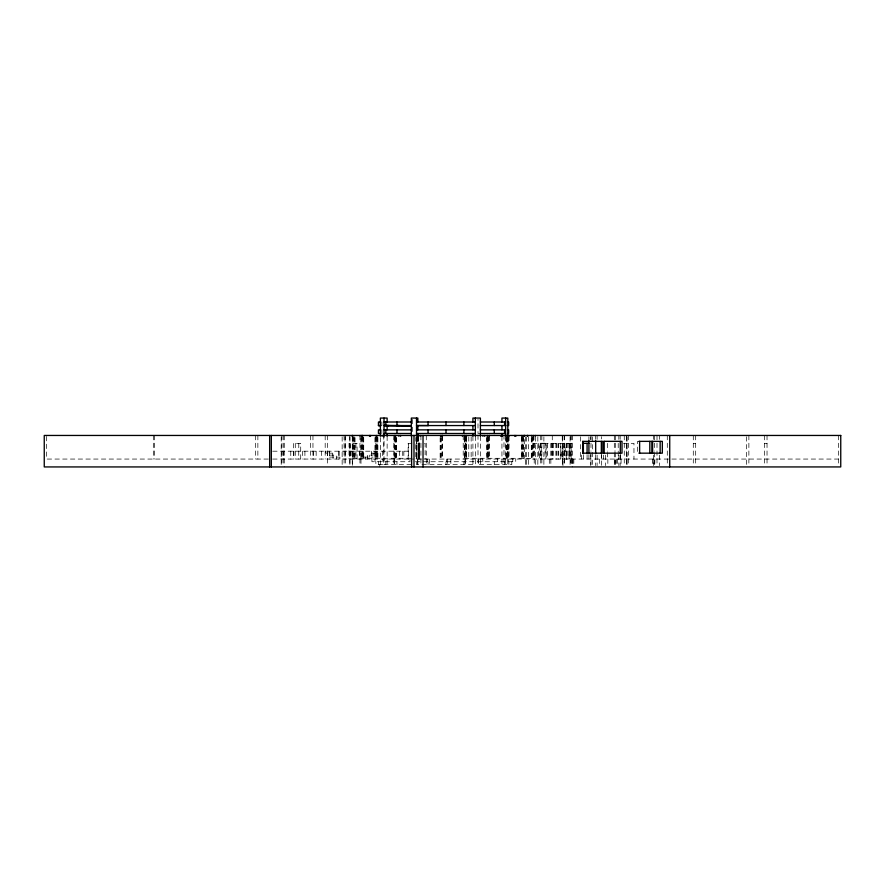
<?xml version="1.0" encoding="UTF-8"?>
<svg xmlns="http://www.w3.org/2000/svg" width="885" height="885" viewBox="0 0 885 885"><rect width="100%" height="100%" fill="white"/><g stroke="black" fill="none" stroke-linecap="round" stroke-linejoin="round"><path stroke-width="0.66" stroke-dasharray="4.42 3.32" d="M569.022 459.061L569.398 443.33L569.398 459.061M532.759 443.33L546.775 443.274L546.775 459.061M480.4 433.495L478 433.495L478 419.379M639.623 441.361L637.565 441.361L637.565 453.164M411.879 443.33L408.151 443.33L408.151 459.061M416.061 443.33L416.901 443.33M424.512 443.33L425.121 443.33L425.121 459.061M623.471 443.33L633.959 443.33L633.959 459.061M693.287 443.33L695.676 443.33M764.662 443.33L767.029 443.33M272.68 451.195L411.824 451.195M371.335 453.164L376.944 453.164L376.944 451.195M329.408 455.133L336.289 455.133L336.289 457.102M329.408 457.102L339.862 457.102L339.862 459.061M363.746 457.102L373.116 457.102M352.352 458.275L411.049 458.275M416.016 458.275L416.935 458.275M464.503 458.275L533.434 458.308M268.343 459.061L46.606 459.061L46.606 435.453M272.68 459.061L413.682 459.061M421.47 459.061L416.016 459.061L416.016 437.621M424.203 459.061L838.394 459.061M415.419 461.738L515.734 461.738L515.734 459.061M411.326 464.647L384.013 464.647L384.013 436.194M523.135 458.275L524.307 458.308L524.307 436.205M838.394 435.453L838.394 465.621M767.029 435.453L767.029 465.621M764.662 435.453L764.662 465.621M748.876 435.453L748.876 465.621M746.553 436.77L746.553 465.621M695.676 435.453L695.676 465.621M693.287 435.453L693.287 465.621M667.29 435.453L667.29 465.621M659.369 435.453L659.369 439.391M659.369 455.133L659.369 465.621M657.002 435.453L657.002 466.937M654.845 459.061L654.845 465.621M654.358 435.453L654.358 451.195M654.358 452.512L654.358 465.621M653.373 435.453L653.373 439.391M653.373 455.133L653.373 465.621M653.241 459.061L653.241 465.621M652.356 459.061L652.356 465.621M628.45 435.453L628.45 465.621M627.111 436.77L627.111 465.621M626.713 436.825L626.713 465.565M626.58 435.453L626.58 465.621M624.268 435.453L624.268 465.621M621.049 459.061L621.049 465.621M620.297 454.348L620.297 459.061M620.153 435.453L620.153 439.391M620.153 455.133L620.153 465.621M618.847 435.453L618.847 439.391M618.847 455.133L618.847 465.621M618.217 443.33L618.217 459.061M617.487 459.061L617.487 465.621M616.579 459.061L616.524 465.621M615.296 435.453L615.296 451.195M615.296 452.512L615.296 465.621M615.042 459.061L615.042 465.621M614.312 435.453L614.312 451.195M614.312 452.512L614.312 465.621M607.851 459.061L607.851 465.621M607.508 443.33L607.508 451.195M607.508 452.512L607.508 459.061M605.495 455.133L605.506 465.621M603.415 455.133L603.415 459.061M601.435 455.133L601.435 459.061M601.346 436.637L601.346 438.993M601.346 453.164L601.346 465.621M599.521 459.061L599.521 465.621M597.109 435.453L597.109 439.391M597.109 455.133L597.109 465.621M595.682 435.453L595.682 439.391M595.682 455.133L595.682 465.621M592.519 436.825L592.519 465.565M591.036 435.453L590.959 451.195M590.959 452.512L591.036 465.621M590.737 436.825L590.737 439.557M590.737 454.613L590.737 465.565M588.912 436.77L588.912 440.708M588.912 455.133L588.912 459.061M587.076 455.133L587.076 459.061M583.381 455.133L583.381 459.061M581.677 455.133L581.677 459.061M580.571 436.77L580.571 459.061M573.834 459.061L573.834 465.621M572.938 459.061L572.938 465.621M572.44 435.453L572.429 466.937M572.097 459.061L572.097 466.937M571.688 435.453L571.688 459.061M571.422 459.061L571.422 465.621M571.146 459.061L571.146 443.33L545.879 443.33L545.879 459.061M570.571 435.453L570.571 465.565M570.073 436.825L570.073 465.565M568.845 443.33L568.845 459.061M567.13 443.33L567.13 459.061M566.776 443.33L566.776 459.061M566.566 443.33L566.566 459.061L564.365 443.33L564.365 459.061M566.079 443.33L566.079 459.061M564.652 435.453L564.652 465.621M564.11 435.453L564.11 465.621M563.911 443.33L563.911 459.061M562.948 465.621L562.948 443.33L560.813 459.061L560.813 443.33M562.661 435.453L562.661 465.621M562.55 436.77L562.55 465.621M562.351 443.33L562.351 459.061M562.24 435.453L562.24 459.061M560.282 443.33L560.282 459.061M558.557 443.33L558.557 459.061M557.981 443.33L557.981 459.061M556.532 443.33L556.532 459.061M555.902 443.33L555.902 459.061M553.446 443.33L553.446 459.061M552.66 443.33L552.66 459.061M552.273 435.453L552.273 459.061M551.543 443.33L551.543 459.061M550.857 459.061L550.857 465.621M550.824 443.33L550.824 459.061M549.308 459.061L549.308 465.621M547.649 443.33L547.649 459.061M545.083 443.33L545.083 459.061M543.888 436.77L543.888 465.621M541.841 435.453L541.841 465.621M541.222 459.061L541.222 443.33L546.775 443.274L539.607 443.33L539.607 459.061M540.735 435.453L540.735 465.621M540.27 443.33L540.27 459.061M538.733 443.33L538.733 459.061M537.837 436.77L537.837 465.621M535.469 436.825L535.403 465.621M534.208 443.33L534.208 465.621M533.954 435.453L533.954 459.061M533.434 436.205L533.434 459.061M532.726 437.588L532.759 459.061M532.372 436.205L532.372 458.308M531.62 437.555L531.62 459.061M531.299 437.588L531.299 458.308M528.611 436.77L528.611 465.621M526.675 436.825L526.675 465.565M525.402 436.825L525.402 465.565M523.477 437.588L523.477 458.308M523.123 436.205L523.135 459.061M522.537 437.621L522.537 458.275M522.238 436.239L522.172 458.308M521.851 436.239L521.851 459.061M521.342 437.621L521.342 458.275M512.78 459.061L512.78 461.738M511.795 461.738L511.795 464.647L478 464.647L478 434.856M509.074 436.239L509.074 458.275M508.897 461.738L508.897 464.647M508.377 437.621L508.377 458.275M508.078 436.239L508.078 458.275M508.189 459.061L508.189 461.738M507.802 436.194L507.802 464.647M507.459 437.621L507.459 459.061M507.282 436.239L507.282 458.275M507.016 437.621L507.016 458.275M506.795 437.621L506.795 458.275M506.773 437.588L506.773 459.061M506.12 437.621L506.12 458.275M505.634 436.194L505.634 464.647M504.55 461.738L504.55 464.647M503.985 434.856L503.985 464.647M501.939 436.205L501.939 466.937M497.414 459.061L497.414 461.738M494.284 461.738L494.284 464.647M489.383 436.239L489.383 458.275M488.874 436.239L488.874 458.275M488.653 437.621L488.653 458.275M488.044 436.239L488.044 458.275M487.469 437.621L487.469 459.061L487.403 437.588M487.06 436.239L487.204 458.275M486.661 437.621L486.661 458.275M482.801 459.061L482.801 461.738M480.4 436.194L480.4 464.647M478.398 459.061L478.398 465.621M475.334 436.194L475.334 464.647L416.525 464.647L416.525 437.533M472.922 436.205L472.922 464.647M471.152 436.77L471.152 459.061M468.796 436.77L468.796 459.061M466.605 436.239L466.605 458.275M466.295 437.621L466.295 458.275M466.163 436.239L466.163 458.275M465.798 437.621L465.798 458.275M465.565 435.453L465.621 465.621M465.422 459.061L465.422 461.738M465.256 435.453L465.256 465.621M465.056 436.239L465.056 465.621M464.503 437.621L464.503 459.061M464.282 437.588L464.282 459.061M463.895 461.738L463.895 464.647M463.209 435.453L463.209 459.061M450.852 459.061L450.852 465.621M447.544 459.061L447.544 465.621M446.582 459.061L446.582 461.738M445.996 461.738L445.996 464.647M442.29 436.239L442.29 459.061M442.058 436.239L442.058 459.061M441.272 437.588L441.272 459.061M440.498 437.588L440.498 459.061M440.144 437.588L440.144 459.061M429.612 459.061L429.612 465.621M428.052 461.738L428.052 464.647M427.654 459.061L427.654 461.738M426.282 435.453L426.282 465.621M420.928 435.453L420.928 465.621M418.439 437.588L418.439 441.615M418.085 436.239L418.085 441.748M417.853 436.205L417.853 441.626M417.853 460.587L417.853 464.647M417.665 437.588L417.665 441.615M417.665 459.061L417.665 465.621M416.935 437.621L416.901 459.061M416.315 437.621L416.381 459.061M416.116 436.77L416.116 459.061M412.675 419.379L412.675 433.495M409.987 459.061L409.987 461.738L371.932 461.738L371.932 459.061M408.649 443.33L408.649 459.061M403.859 451.195L403.859 459.061M402.73 451.195L402.73 459.061M399.489 451.195L399.489 459.061M396.967 461.738L396.967 464.647M396.557 437.621L396.557 458.275M396.137 437.621L395.982 458.275M395.827 437.588L395.827 459.061M395.628 437.621L395.628 458.275M395.208 437.621L395.208 458.275M394.743 459.061L394.743 461.738M394.555 459.061L394.555 465.621M394.489 436.239L394.489 458.275M394.422 459.061L394.422 465.621M394.245 437.621L394.179 459.061M393.814 435.453L393.814 465.621M387.132 436.205L387.132 466.937M385.827 461.738L385.827 464.647M383.78 434.856L383.78 464.647L375.871 464.647L375.871 461.738M382.851 459.061L382.851 461.738M382.641 451.195L382.641 459.061M381.844 422.001L381.844 425.619M381.844 429.867L381.844 433.495M380.373 437.533L380.373 464.647M379.798 464.647L379.798 466.937M378.548 461.738L378.548 464.647M377.895 437.621L377.895 458.275M377.276 436.239L377.276 459.061M377.01 437.621L377.01 458.275M376.8 437.621L376.8 458.275M376.446 436.239L376.446 458.275M375.815 435.453L375.815 459.061M375.539 437.621L375.539 458.275M375.174 451.195L375.174 453.164M375.052 451.195L375.008 461.738M374.919 437.621L374.919 459.061M373.116 453.164L373.116 455.133L367.507 455.133L367.541 459.061M371.335 451.195L371.335 459.061M369.277 455.133L369.277 457.102M365.45 457.102L365.45 459.061M363.724 437.621L363.746 459.061M363.248 437.588L363.248 459.061M362.972 451.195L362.972 459.061M362.894 436.239L362.961 458.275M362.584 437.621L362.584 458.275M361.865 436.239L361.843 458.275M361.5 437.621L361.5 458.275M360.991 459.061L360.991 465.621M360.77 437.621L360.77 459.061M359.963 435.453L359.963 465.621M359.387 451.195L359.387 459.061M357.064 459.061L357.064 443.33L349.033 443.33L349.033 459.061M355.936 443.33L355.936 459.061M355.007 437.621L355.007 458.275M354.719 437.588L354.719 459.061M353.911 436.239L353.911 458.275M353.546 437.621L353.546 458.275M352.816 436.239L352.816 458.275M352.352 437.621L352.352 465.621M352.263 436.239L352.263 465.621M351.024 451.195L351.024 459.061M350.172 443.33L350.073 459.061M349.896 436.825L349.896 465.565L349.829 435.453M345.338 435.453L345.338 465.621M345.028 436.77L345.028 459.061M344.099 435.453L344.099 465.621M342.152 436.825L342.152 465.565M339.22 451.195L339.22 459.061M338.446 451.195L338.446 459.061M336.676 457.102L336.676 459.061M332.981 455.133L333.048 459.061M332.727 455.133L332.727 453.164L325.835 453.164L325.835 451.195M329.408 451.195L329.408 459.061M329.154 451.195L329.154 453.164M327.594 451.195L327.594 459.061M327.538 435.453L327.538 465.621M325.182 435.453L325.182 459.061M321.487 451.195L321.487 459.061M316.144 451.195L316.144 459.061M313.378 451.195L313.378 459.061M312.958 435.453L312.958 459.061M310.569 435.453L310.569 459.061M304.905 451.195L304.905 459.061M302.604 451.195L302.604 459.061M300.712 459.061L300.712 443.33L293.366 443.33L293.366 459.061M298.798 443.33L298.71 459.061M295.28 443.33L295.28 459.061M293.897 451.195L293.897 459.061M290.767 451.195L290.767 459.061M284.262 435.453L284.262 466.937M283.233 435.453L283.233 465.621M283.123 451.195L283.123 459.061M281.895 435.453L281.895 465.621M281.198 436.825L281.198 465.565M257.867 435.453L257.867 459.061M255.533 435.453L255.533 459.061M154.499 435.453L154.499 459.061M153.326 435.453L153.326 459.061"/><path stroke-width="1.33" d="M380.705 422.001L378.437 422.001L378.437 425.619L380.373 425.552M475.334 425.552L416.525 425.552L428.44 425.552M384.013 422.001L411.326 422.001M416.525 422.001L475.334 422.001M480.4 422.001L505.634 422.001M507.802 422.001L508.654 422.001L508.654 425.552L507.802 425.552M396.967 422.001L396.967 425.552L411.37 425.906L384.013 425.552L411.326 425.552M480.4 425.552L505.91 425.552M378.437 425.619L381.103 425.619M380.705 429.867L378.437 429.867L378.437 433.495L380.705 433.495M384.013 429.867L411.326 429.867M416.525 429.867L475.334 429.867M480.4 429.867L505.634 429.867M507.802 429.867L508.654 429.867L508.654 433.495L507.802 433.495M384.013 433.495L411.326 433.495M416.525 433.495L475.334 433.495M480.4 433.495L505.634 433.495M582.651 441.361L602.84 441.361L602.84 453.164L582.651 453.164M603.847 441.327L622.011 441.327L622.011 453.164L603.847 453.164M638.926 441.361L662.334 441.361L662.334 453.164L638.926 453.164M583.027 443.33L588.912 443.33M385.827 422.001L385.827 425.552L399.19 425.619L396.967 425.552M384.013 425.552L388.814 425.619L385.827 425.552M394.555 435.453L394.699 436.239M669.724 435.453L669.724 466.937M660.155 441.361L660.155 453.164M652.632 441.361L652.632 453.164M651.869 441.361L651.869 453.164M649.811 441.361L649.811 453.164M639.623 441.361L639.623 453.164M620.297 441.327L620.297 453.164M604.189 441.327L604.189 453.164M601.346 441.361L601.346 453.164M595.682 440.708L595.682 453.817M588.912 440.708L588.912 453.817M587.076 443.33L587.076 453.817M583.381 443.33L583.381 453.817M582.806 441.361L582.806 453.164M535.403 435.453L535.403 436.205M533.434 435.453L533.434 436.205M531.62 435.453L531.62 436.205M527.637 435.453L527.637 436.205M527.537 435.453L527.537 436.205M524.495 435.453L524.495 436.205M524.307 435.453L524.307 436.205M523.854 435.453L523.854 436.205M521.851 435.453L521.851 436.239M515.866 435.453L515.866 436.239M514.738 435.453L514.738 436.239M509.074 435.453L509.074 436.205M507.802 436.194L507.802 418.063L501.939 418.063L501.939 422.001M506.773 435.453L506.773 436.239M505.634 418.063L505.634 436.194M504.55 422.001L504.55 425.552M504.55 429.867L504.55 433.495M502.304 435.453L502.304 436.239M501.939 425.552L501.939 429.867M501.939 433.495L501.939 436.205M500.788 435.453L500.788 436.239M494.284 422.001L494.284 425.552M494.284 429.867L494.284 433.495M489.383 435.453L489.383 436.239M487.403 435.453L487.403 436.239M484.714 435.453L484.714 436.239M482.933 435.453L482.933 436.239M480.4 436.194L480.4 418.063L472.922 418.063L472.922 422.001M475.334 418.063L475.334 436.194M472.922 425.552L472.922 429.867M472.922 433.495L472.922 436.205M466.605 435.453L466.605 436.239M465.056 435.453L465.056 436.239M464.293 435.453L464.293 436.239M463.895 422.001L463.895 425.552M463.895 429.867L463.895 433.495M462.368 435.453L462.368 436.239M445.996 422.001L445.996 425.552M445.996 429.867L445.996 433.495M442.456 435.453L442.456 436.239M442.29 435.453L442.29 436.239M441.272 435.453L441.272 436.239M440.498 435.453L440.498 436.239M428.052 422.001L428.052 425.552M428.052 429.867L428.052 433.495M423.03 435.453L423.03 466.937M420.74 435.453L420.74 436.239M418.848 435.453L418.848 436.239M418.085 435.453L418.085 436.239M417.853 422.001L417.853 418.063L411.326 418.063L411.326 436.194M417.853 425.619L417.853 429.867M417.853 433.495L417.853 436.205M417.665 435.453L417.665 436.239M416.525 418.063L416.525 436.194M413.992 435.453L413.992 466.937M411.625 435.453L411.625 466.937M400.639 435.453L400.639 436.239M398.914 435.453L398.914 436.239M396.967 429.867L396.967 433.495M395.628 435.453L395.628 436.239M387.132 422.001L387.132 418.063L380.373 418.063L380.373 436.194M387.132 425.619L387.132 429.867M387.132 433.495L387.132 436.205M385.827 429.867L385.827 433.495M384.013 418.063L384.013 436.194M383.537 435.453L383.537 436.239M382.088 435.453L382.088 436.239M376.446 435.453L376.446 436.239M370.549 435.453L370.549 436.239M369.51 435.453L369.51 436.239M362.54 435.453L362.54 436.239M362.02 435.453L362.02 436.239M361.843 435.453L361.843 436.239M360.129 435.453L360.129 436.239M352.352 435.453L352.352 436.239M352.263 435.453L352.263 436.239M271.33 435.453L271.33 466.937M269.648 435.453L269.648 466.937M840.75 435.453L44.25 435.453L44.25 466.937L840.75 466.937L840.75 435.453M419.236 443.33L418.395 443.33L418.395 459.061L419.236 459.061L419.236 443.33"/></g></svg>
